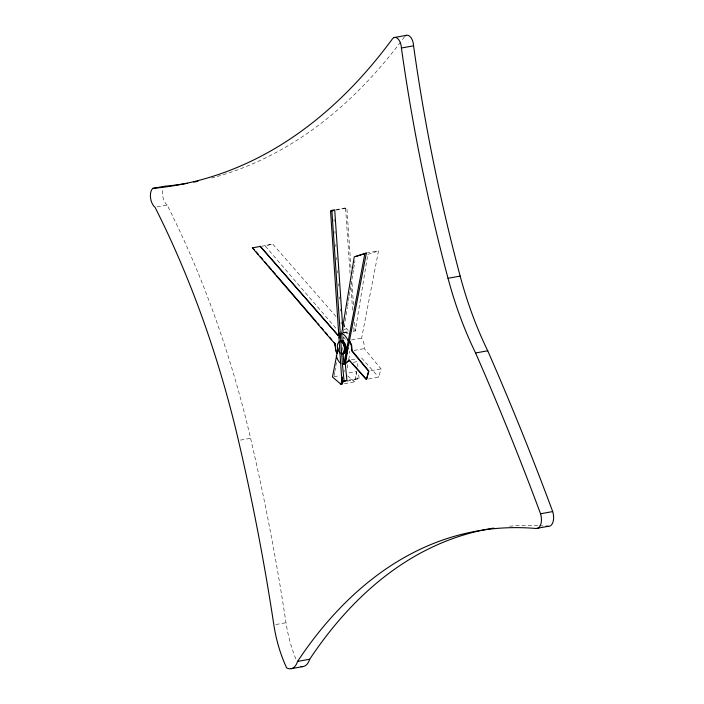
<?xml version="1.0" encoding="UTF-8"?>
<svg xmlns="http://www.w3.org/2000/svg" width="704" height="704" viewBox="0 0 704 704"><rect width="100%" height="100%" fill="white"/><g stroke="black" fill="none" stroke-linecap="round" stroke-linejoin="round"><path stroke-width="0.53" stroke-dasharray="3.52 2.64" d="M343.112 333.177L347.362 307.278M347.538 306.196L348.251 301.884M348.427 300.802L349.131 296.49M349.307 295.407L350.02 291.095M350.196 290.013L350.9 285.701M351.076 284.618L351.789 280.306M351.965 279.224L352.669 274.912M352.845 273.83L353.558 269.518M353.734 268.435L354.438 264.123M354.614 263.041L354.974 260.885M353.241 331.355L355.265 330.994L367.655 255.464M334.092 375.637L334.664 372.407M334.858 371.334L335.623 367.03M335.808 365.957L336.574 361.654M347.204 368.078L347.961 363.774M348.726 359.471L349.87 353.012A19.835 10.85 79.8 0 1 349.219 351.226M344.441 383.689L354.57 381.867L356.391 371.598L347.274 373.234M368.562 378.998L378.682 377.177L381.049 368.87L364.241 348.612A9.337 5.104 79.8 0 0 361.627 338.149L378.497 250.906L367.365 252.912M336.468 210.056L345.585 208.419L346.861 207.654L351.102 269.87M347.248 381.137L357.377 379.315L359.084 378.303L358.565 373.085M367.831 254.382L378.497 250.906M336.028 316.501L272.818 244.156L264.889 245.661L336.794 329.261M157.036 206.897L167.156 205.075A633.468 346.456 79.8 0 1 250.598 438.293A1303.465 712.879 79.8 0 1 286 622.697A90.948 49.746 79.8 0 0 296.622 660.783M335.72 209.66L346.861 207.654M261.853 246.206L272.818 244.156M343.763 329.384L346.808 328.838M342.83 332.517L348.902 331.426M343.895 332.605L348.955 331.69M344.124 332.992L348.181 332.262M346.342 333.67L348.366 333.309M351.498 339.962L361.627 338.149M354.112 350.434L364.241 348.612M351.446 359.735L356.506 358.829M353.382 362.322L357.43 361.592L357.949 366.81M333.907 376.71L339.979 375.619M370.92 370.691L381.049 368.87M348.955 380.125L359.084 378.303M240.469 440.114L250.598 438.293M275.871 624.518L286 622.697M347.609 375.866L354.57 381.867M361.574 357.922L378.682 377.177M342.496 323.902L348.242 330.475M343.2 336.706L346.042 340.023M356.391 371.598L357.377 379.315M345.585 208.419L350.178 275.062M351.076 288.174L352.66 311.115M353.795 327.51L354.015 330.783A8.272 4.523 79.8 0 0 352.95 330.695M334.03 219.34L334.18 221.522M334.858 231.361L335.016 233.543M335.764 244.473L335.914 246.655M336.67 257.585L336.82 259.767M337.577 270.688L337.726 272.879M338.474 283.8L338.624 285.991M339.381 296.912L339.53 299.094M340.208 308.933L340.358 311.115M341.114 322.045L341.264 324.227M351.991 282.964L353.558 305.888M354.675 322.256L355.265 330.994M343.402 337.445L343.552 339.574M342.716 347.538L342.918 350.592M344.062 369.802L344.15 371.791M509.599 526.205A735.865 402.45 79.8 0 1 538.534 525.677M539.616 525.73A735.865 402.45 79.8 0 1 543.946 525.985M167.156 205.075A10.534 5.764 79.8 0 1 163.416 188.461M404.589 36.678A942.594 515.513 79.8 0 1 401.298 41.114M400.629 41.994A942.594 515.513 79.8 0 1 211.622 178.024"/><path stroke-width="1.06" d="M349.061 339.442A15.057 8.237 79.8 0 1 349.474 340.331L351.666 345.189L352.088 350.794L368.896 371.052L366.538 379.359L368.544 371.114L351.727 350.856L351.314 345.25L349.114 340.393L344.925 363.836L349.061 360.166L350.847 361.706M343.587 353.619L341.686 353.962C346.333 351.701 344.696 343.543 340.762 341.158L331.848 210.355L334.708 209.836L342.822 328.812M364.918 253.352L343.851 364.03L343.112 353.707A6.574 3.59 79.8 0 0 345.822 347.829A6.574 3.59 79.8 0 0 342.197 340.894L341.686 333.432L354.253 256.828L366.353 253.088L348.524 345.655M338.096 348.084L332.473 376.974L340.991 384.305L342.417 384.05L342.962 380.97M340.991 384.305L342.258 377.115M347.38 352.053L345.277 363.774L346.931 380.486L342.364 382.017L341.378 374.299L330.572 211.112L331.848 210.355M347.758 349.923L348.137 347.794M339.231 337.858L340.261 333.687L342.162 333.344M337.885 335.192L260.304 246.4L337.885 335.192L339.768 333.124M339.451 333.291L338.096 334.77M349.422 360.105L345.277 363.774L342.426 364.294L344.071 381.005L342.364 382.017M339.425 341.484C335.87 344.203 337.172 350.434 340.19 353.144M355.678 256.564L366.353 253.088M337.066 353.408L335.702 349.721L334.963 343.922L252.384 247.905L260.665 246.338M394.09 37.55L406.243 35.367M401.412 48.004L413.565 45.822A1065.046 582.49 79.8 0 0 460.17 276.1A253.422 138.6 79.8 0 0 487.731 350.786A1904.751 1041.726 79.8 0 1 552.702 511.579A11.343 6.204 79.8 0 1 548.275 526.319L536.122 528.502A735.865 402.45 79.8 0 0 297.554 661.426A19.36 10.586 79.8 0 1 286.678 667.902A90.948 49.746 79.8 0 1 273.847 624.879A1303.465 712.879 79.8 0 0 238.445 440.475A633.468 346.456 79.8 0 0 155.012 207.258A10.534 5.764 79.8 0 1 150.524 197.762A10.534 5.764 79.8 0 1 152.768 188.39A942.594 515.513 79.8 0 0 392.436 38.861A9.249 5.06 79.8 0 1 398.024 38.87A9.249 5.06 79.8 0 1 401.412 48.004A1065.046 582.49 79.8 0 0 448.017 278.282A253.422 138.6 79.8 0 0 475.578 352.968A1904.751 1041.726 79.8 0 1 540.549 513.762A11.343 6.204 79.8 0 1 536.122 528.502M152.768 188.39L164.921 186.199A942.594 515.513 79.8 0 0 187.387 183.278M330.572 211.112L333.432 210.602M252.384 247.905L254.162 249.498M448.017 278.282L460.17 276.1M343.622 340.639L340.762 341.158L342.426 364.294M341.642 341.695L343.543 341.352M349.474 340.331L348.04 340.586A15.057 8.237 79.8 0 0 341.686 333.432M334.963 343.922L335.095 345.858M342.461 342.558L344.37 342.214M343.191 343.702L345.092 343.358M343.772 345.057L345.673 344.714M335.35 347.794L335.702 349.721M344.177 346.544L346.086 346.201M344.397 348.093L346.298 347.75M335.914 350.68L336.424 352.554M344.397 349.598L346.306 349.254M344.194 350.988L346.104 350.645M343.798 352.176L345.699 351.833M343.218 353.1L345.127 352.757M342.505 353.707L344.406 353.364M475.578 352.968L487.731 350.786M344.071 381.005L346.931 380.486M540.549 513.762L552.702 511.579M297.554 661.426L309.698 659.243A735.865 402.45 79.8 0 1 481.219 530.429M291.06 668.712L303.213 666.521M352.273 363.317L366.538 379.359M349.061 360.166L366.177 379.421M256.3 251.979L258.43 254.461M260.568 256.942L262.706 259.433M264.845 261.914L266.974 264.396M268.4 266.05L271.251 269.359M272.668 271.014L275.519 274.331M276.945 275.986L316.096 321.508M317.522 323.162L318.947 324.817M321.077 327.307L323.215 329.789M325.354 332.27L327.483 334.752M329.622 337.234L331.76 339.724M333.89 342.206L335.315 343.86M482.266 530.2A735.865 402.45 79.8 0 1 493.759 528.097M546.11 526.143A735.865 402.45 79.8 0 1 548.275 526.319M309.698 659.243A19.36 10.586 79.8 0 1 301.048 666.512M197.974 181.254A942.594 515.513 79.8 0 1 193.75 182.116M405.363 35.869A9.249 5.06 79.8 0 1 410.634 37.198A9.249 5.06 79.8 0 1 413.565 45.822M340.842 363.449A10.296 5.632 79.8 0 1 336.283 355.458"/></g></svg>
